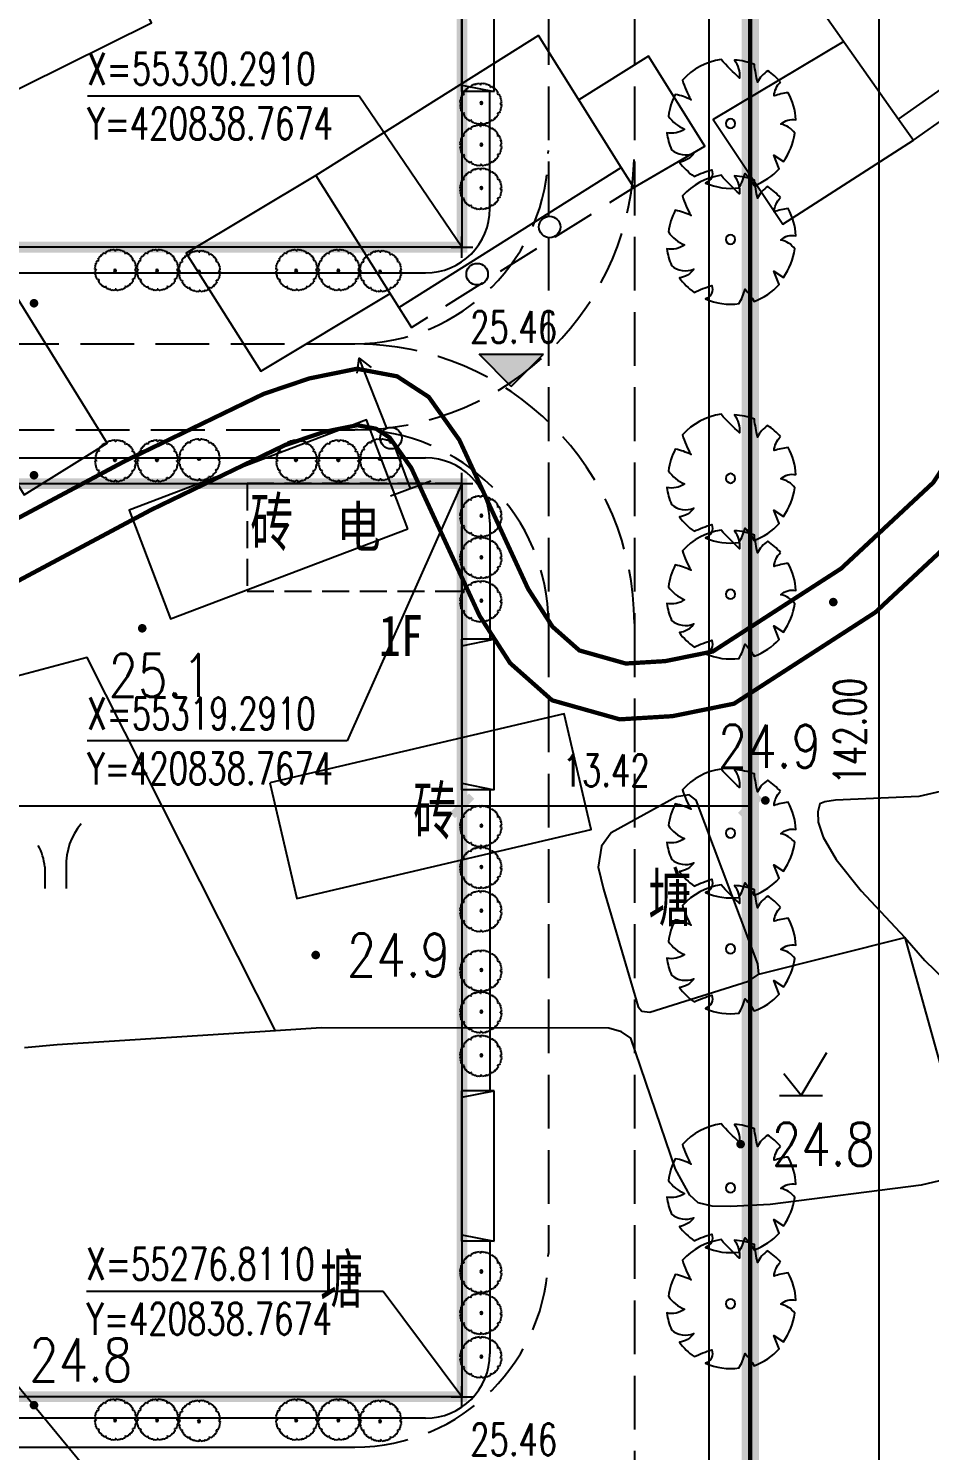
# Model space of a CAD drawing. Header units: millimetres. Extents: x 420716 to 421013, y 55190 to 55400.
# Drawn here: x 420818.6 to 420860.5, y 55274.3 to 55340.5 of the extents above; entities that cross this region are included whole.
import ezdxf
from ezdxf.enums import TextEntityAlignment as Align

# ---------------------------------------------------------------- set-up
doc = ezdxf.new("R2010")
doc.units = ezdxf.units.MM
for name, pattern in [('DASH', [0.35, 0.25, -0.1]), ('X2', [10, 8, -2]), ('X5', [3, 2, -1])]:
    doc.linetypes.add(name, pattern=pattern)
doc.layers.add('0 - 已设计道路边线', color=140, linetype='Continuous', lineweight=50)
for name, color, linetype in [('0 - 建筑控制线', 40, 'Continuous'), ('0 - 新建建筑', 7, 'Continuous'), ('0 - 消防车道', 40, 'Continuous'), ('0 - 绿化2', 74, 'Continuous'), ('0-建筑立面', 255, 'Continuous'), ('DIM_COOR', 171, 'Continuous'), ('DIM_ELEV', 171, 'Continuous'), ('LV', 3, 'Continuous'), ('PUB_DIM', 171, 'Continuous'), ('PUB_TEXT', 7, 'Continuous'), ('STAIR', 3, 'Continuous'), ('TREE', 74, 'Continuous'), ('地形图', 252, 'Continuous'), ('道路网', 7, 'Continuous')]:
    doc.layers.add(name, color=color, linetype=linetype)
doc.styles.add('_TCH_DIM', font='SIMPLEX', dxfattribs={"bigfont": 'GBCBIG'})
doc.styles.add('_TCH_DIM_T3', font='SIMPLEX', dxfattribs={"width": 0.705882, "bigfont": 'GBCBIG'})
doc.styles.add('HZ', font='rs.shx', dxfattribs={"width": 0.8, "bigfont": 'hztxt.shx'})
doc.styles.get("Standard").update_dxf_attribs({"font": 'txt', "bigfont": 'gbcbig.shx'})
doc.styles.add('宋体', font='', dxfattribs={"width": 0.8})
doc.styles.get('宋体').set_extended_font_data('SimSun')
doc.linetypes.add('1161', pattern='A,0,[149,AAA.SHX,S=0.15,R=0,X=0,Y=0],-1.6', length=1.6)
doc.linetypes.add('FENCELINE2', pattern='A,6.35,-2.54,[132,ltypeshp.shx,S=2.54,R=0,X=-2.54,Y=0],-2.54,25.4', length=36.83)
doc.dimstyles.new('_TCH_ARCH_M_M&&1', dxfattribs={"dimtxt": 1.4875, "dimasz": 0.9, "dimexe": 1.25, "dimexo": 1.5, "dimgap": 0.63125, "dimtad": 1, "dimzin": 0, "dimdsep": 46, "dimtxsty": '_TCH_DIM_T3', "dimblk": 'ARCHTICK', "dimcen": 0.09, "dimclrt": 7, "dimazin": 2, "dimtfac": 1, "dimtix": 1, "dimtmove": 2, "dimatfit": 3, "dimfxl": 0, "dimtolj": 1, "dimtzin": 0, "dimarcsym": 0})

# ---------------------------------------------------------------- blocks, each defined once
blk = doc.blocks.new('BRANCHD', base_point=(0.5, 0.5))
for p, q in [((0.951, 0.743), (0.931, 0.754)), ((0.962, 0.694), (0.951, 0.743)), ((0.974, 0.687), (0.962, 0.694)), ((0.97, 0.587), (0.994, 0.594)), ((0.97, 0.571), (0.97, 0.587)), ((1.008, 0.55), (0.97, 0.571)), ((0.987, 0.668), (0.974, 0.687)), ((0.982, 0.647), (0.987, 0.668)), ((0.997, 0.62), (0.982, 0.647)), ((0.994, 0.594), (0.997, 0.62)), ((0.998, 0.504), (1.008, 0.52)), ((1.008, 0.52), (1.008, 0.55))]:
    blk.add_line(p, q)
blk = doc.blocks.new('M_F16')
at = {"xscale": 1016, "yscale": 1016, "zscale": 1016}
for rotation in [120, 90, 59.99999999999999, 30, 150, 180, 330.0000000000001, 210, 300.0000000000001, 240, 270]:
    blk.add_blockref('BRANCHD', (3, 9), dxfattribs=dict(at, rotation=rotation))
blk.add_blockref('BRANCHD', (3, 9), dxfattribs=at)
at = {"width": 0.8, "flags": 9}
for tag in ['YSIZE', 'XSIZE']:
    blk.add_attdef(tag, (0, 0), '', height=0.2, dxfattribs=at)
blk = doc.blocks.new('SHU1')
at = {"layer": 'LV'}
for radius in [137, 92.1]:
    blk.add_circle((214, 644), radius, dxfattribs=at)
at = {"layer": 'LV', "xscale": 4.5, "yscale": 4.5, "zscale": 4.5}
blk.add_blockref('M_F16', (267, 678), dxfattribs=at)
blk = doc.blocks.new('$plan$00003853')
at = {"layer": '0 - 绿化2'}
blk.add_lwpolyline([(227, 1020, -0.064779), (482, 928, -0.140502), (396, 691, 0.022693), (675, 782, -0.079452), (887, 533, 0.167891), (592, 468, 0.027315), (999, 345, -0.172277), (998, -362, -0.066723), (654, -389, -0.062305), (849, -572, -0.091342), (592, -836, -0.143439), (285, -705, 0.213293), (366, -986, -0.068191), (89, -1047, -0.278754), (-132, -757, 0.22121), (-146, -1029, -0.081068), (-464, -929, 0.034822), (-501, -626, 0.431768), (-644, -818, -0.134445), (-967, -375, -0.054829), (-808, -178, 0.035323), (-1051, -141, -0.115847), (-1001, 342), (-767, 368), (-931, 457, -0.12079), (-611, 836, -0.192954), (-378, 705, 0.24867), (-432, 953, -0.109754), (15, 1047, -0.045563), (77, 823, 0.166126)], format="xyb", close=True, dxfattribs=at)
blk.add_circle((13, -7), 75.6, dxfattribs=at)
blk = doc.blocks.new('gc170')
at = {"linetype": 'Continuous'}
blk.add_circle((0, 0), 0.5, dxfattribs=at)
blk = doc.blocks.new('GC200')
at = {"linetype": 'Continuous', "const_width": 0.2, "flags": 128}
blk.add_lwpolyline([(-0.1, 0, 1), (0.1, 0, 1)], format="xyb", close=True, dxfattribs=at)
blk = doc.blocks.new('gc111')
for p, q in [((0, 0), (0, 2)), ((-1, 0), (1, 0))]:
    blk.add_line(p, q)
blk = doc.blocks.new('gc013b')
at = {"linetype": 'Continuous'}
blk.add_line((0.5, 0), (4, 0), dxfattribs=at)
at = {"linetype": 'Continuous', "flags": 128}
blk.add_lwpolyline([(3.388, 0.354), (4, 0), (3.388, -0.354)], dxfattribs=at)
blk = doc.blocks.new('gc123')
for p, q in [((0, 0), (1.2, 2)), ((0, 0), (-0.8, 1)), ((-1, 0), (1, 0))]:
    blk.add_line(p, q)
blk = doc.blocks.new('gc246')
for p, q in [((-0.5, 1), (-0.5, 0)), ((0.5, 1), (0.5, 0))]:
    blk.add_line(p, q)
for centre, radius, start, end in [((3.404, 1.106), 2.906, 139.33124, 182.08867), ((-2.938, 0.813), 2.446, 4.37429, 29.0242)]:
    blk.add_arc(centre, radius, start, end)
blk = doc.blocks.new('DX')
at = {"layer": '地形图', "color": 250, "linetype": 'Continuous', "flags": 128}
for points in [[(420864.6, 55349.383), (420854.728, 55342.423), (420859.08, 55336.251), (420868.952, 55343.212), (420864.6, 55349.383)], [(420812.523, 55334.881), (420824.315, 55340.721), (420820.917, 55347.582), (420809.125, 55341.742), (420812.523, 55334.881)], [(420842.322, 55340.134), (420831.97, 55333.621), (420835.83, 55327.488), (420846.181, 55334), (420842.322, 55340.134)], [(420856.535, 55339.861), (420850.455, 55336.226), (420853.69, 55331.359), (420859.771, 55335.27)], [(420846.766, 55333.069), (420850.074, 55334.985), (420847.453, 55339.181), (420844.206, 55337.139)], [(420859.08, 55336.251), (420859.771, 55335.27)], [(420846.766, 55333.069), (420846.181, 55334)], [(420831.97, 55333.621), (420825.937, 55330.008), (420829.404, 55324.527), (420835.422, 55328.134)], [(420813.165, 55327.201), (420818.397, 55318.769), (420822.261, 55321.166), (420817.028, 55329.598), (420813.165, 55327.201)]]:
    blk.add_lwpolyline(points, dxfattribs=at)
at = {"layer": '地形图', "color": 250, "linetype": 'X2', "const_width": 0.2, "elevation": 24.92, "flags": 128}
blk.add_lwpolyline([(420891.748, 55346.011), (420874.26, 55334.843), (420868.916, 55331.163), (420866.708, 55329.483), (420865.364, 55327.946), (420862.069, 55321.434), (420860.693, 55319.338), (420856.405, 55315.338), (420850.437, 55311.482), (420848.229, 55311.034), (420846.389, 55310.922), (420844.229, 55311.53), (420842.981, 55312.634), (420841.845, 55314.394), (420838.645, 55321.322), (420837.221, 55323.322), (420835.749, 55324.282), (420833.877, 55324.633), (420831.669, 55324.185), (420829.541, 55323.465), (420823.125, 55320.361), (420812.517, 55314.697), (420802.517, 55309.336), (420796.787, 55306.844)], dxfattribs=at)
at = {"layer": '地形图', "color": 250, "linetype": 'Continuous', "const_width": 0.2, "elevation": 25.973, "flags": 128}
blk.add_lwpolyline([(420802.427, 55306.489), (420803.641, 55307.017), (420813.732, 55312.426), (420824.293, 55318.065), (420830.518, 55321.076), (420832.34, 55321.693), (420833.895, 55322.009), (420834.77, 55321.844), (420835.405, 55321.431), (420836.407, 55320.024), (420839.582, 55313.149), (420841.008, 55310.94), (420842.963, 55309.21), (420846.11, 55308.325), (420848.564, 55308.474), (420851.426, 55309.054), (420857.994, 55313.299), (420862.676, 55317.666), (420864.301, 55320.142), (420867.517, 55326.495), (420868.475, 55327.591), (420870.427, 55329.076), (420875.684, 55332.696), (420893.134, 55343.84)], dxfattribs=at)
at = {"layer": '地形图', "color": 250, "linetype": 'X5', "flags": 128}
for points in [[(420859.771, 55335.27), (420869.643, 55342.231), (420868.952, 55343.212)], [(420835.83, 55327.488), (420836.415, 55326.557), (420846.766, 55333.069)]]:
    blk.add_lwpolyline(points, dxfattribs=at)
at = {"layer": '地形图', "color": 250, "linetype": 'Continuous', "elevation": 24.785, "flags": 128}
for points in [[(420862.237, 55305.25), (420860.029, 55304.743), (420856.149, 55304.572), (420855.657, 55304.49), (420855.422, 55304.392), (420855.32, 55304.023), (420855.345, 55303.539), (420855.571, 55302.844), (420856.171, 55301.808), (420857.338, 55300.348), (420859.376, 55298.172), (420860.304, 55297.108), (420861.244, 55296.198)], [(420862.43, 55287.197), (420860.137, 55286.65), (420853.109, 55285.749), (420851.26, 55285.662), (420850.411, 55285.683), (420849.759, 55285.833), (420849.367, 55286.184), (420848.703, 55287.407), (420846.619, 55293.488), (420846.19, 55293.79), (420845.598, 55293.956), (420832.219, 55293.967), (420830.097, 55293.834), (420819.931, 55293.177), (420818.406, 55293.05)], [(420815.904, 55279.975), (420825.599, 55268.238)]]:
    blk.add_lwpolyline(points, dxfattribs=at)
at = {"layer": '地形图', "color": 250, "linetype": 'Continuous', "flags": 128}
for points in [[(420836.254, 55317.194), (420834.331, 55322.259), (420823.282, 55318.063), (420825.206, 55312.998)], [(420829.826, 55305.373), (420831.084, 55299.994), (420844.785, 55303.199), (420843.527, 55308.578)]]:
    blk.add_lwpolyline(points, close=True, dxfattribs=at)
at = {"layer": '地形图', "color": 250, "linetype": '1161', "flags": 128}
for points in [[(420830.097, 55293.834), (420821.331, 55311.209), (420810.383, 55308.286)], [(420852.574, 55296.466), (420859.376, 55298.172)], [(420859.376, 55298.172), (420862.43, 55287.197)]]:
    blk.add_lwpolyline(points, dxfattribs=at)
at = {"layer": '地形图', "color": 250, "linetype": 'Continuous', "elevation": 24.679, "flags": 128}
blk.add_lwpolyline([(420852.574, 55296.466), (420852.534, 55296.957), (420849.661, 55304.563), (420849.336, 55304.821), (420848.755, 55304.718), (420845.715, 55303.038), (420845.253, 55302.422), (420845.099, 55301.449), (420845.356, 55300.424), (420846.97, 55294.958), (420847.143, 55294.745), (420847.514, 55294.7), (420852.094, 55296.148)], close=True, dxfattribs=at)
at = {"layer": '地形图', "color": 250}
for p in [(420842.846, 55331.231), (420839.475, 55329.034)]:
    blk.add_blockref('gc170', p, dxfattribs=at)
at = {"layer": '地形图', "color": 250, "linetype": 'Continuous'}
for name, p in [('GC200', (420818.855, 55327.681, 24.919)), ('gc170', (420835.463, 55321.406, 25.153)), ('GC200', (420818.855, 55319.681, 24.919)), ('GC200', (420856.043, 55313.779, 24.832)), ('GC200', (420823.892, 55312.561, 25.093)), ('GC200', (420852.883, 55304.552, 24.921)), ('gc246', (420819.853, 55300.461)), ('GC200', (420831.962, 55297.361, 24.934)), ('gc123', (420854.544, 55290.833)), ('GC200', (420851.731, 55288.562, 24.778))]:
    blk.add_blockref(name, p, dxfattribs=at)
for name, p, rotation in [('gc013b', (420835.463, 55321.406), 111.6307394811717), ('gc111', (420836.377, 55319.069), 20.62520399372691)]:
    blk.add_blockref(name, p, dxfattribs=dict(at, rotation=rotation))
at = {"layer": '地形图', "color": 250, "linetype": 'Continuous', "xscale": -1, "rotation": 180}
blk.add_blockref('GC200', (420818.855, 55276.421, 24.919), dxfattribs=at)
at = {"layer": '地形图', "color": 250, "linetype": 'Continuous', "style": 'HZ', "width": 0.8}
for s, height, p in [('砖', 2.5, (420829.916, 55317.541)), ('25.1', 2, (420824.72, 55310.37)), ('24.9', 2, (420853.07, 55307.076)), ('砖', 2.5, (420837.499, 55304.117)), ('塘', 2.5, (420848.441, 55300.093)), ('24.9', 2, (420835.812, 55297.361)), ('24.8', 2, (420855.581, 55288.562)), ('塘', 2.5, (420833.165, 55282.341)), ('24.8', 2, (420821.03, 55278.527))]:
    blk.add_text(s, height=height, dxfattribs=at).set_placement(p, align=Align.MIDDLE)
blk = doc.blocks.new('A$C18C27DA3')
at = {"layer": '0-建筑立面', "color": 6}
blk.add_lwpolyline([(73980, 1500), (1500, 1500), (1500, 43980), (73980, 43980)], close=True, dxfattribs=at)
at = {"layer": 'STAIR', "lineweight": -2}
for p, q in [((0, 36740), (0, 34640)), ((0, 36740), (1500, 36740)), ((1500, 36440), (0, 36740)), ((1500, 36740), (1500, 34640)), ((75480, 36740), (73980, 36740)), ((73980, 29740), (73980, 36740)), ((73980, 36440), (75480, 36740)), ((75480, 29740), (75480, 36740)), ((1500, 34940), (0, 34640)), ((0, 34640), (1500, 34640)), ((73980, 30040), (75480, 29740)), ((75480, 29740), (73980, 29740)), ((75480, 15740), (73980, 15740)), ((73980, 8740), (73980, 15740)), ((73980, 15440), (75480, 15740)), ((75480, 8740), (75480, 15740)), ((73980, 9040), (75480, 8740)), ((75480, 8740), (73980, 8740)), ((33740, 0), (33740, 1500)), ((33740, 1500), (41740, 1500)), ((34040, 1500), (33740, 0)), ((41440, 1500), (41740, 0)), ((41740, 0), (41740, 1500)), ((33740, 0), (41740, 0))]:
    blk.add_line(p, q, dxfattribs=at)
blk = doc.blocks.new('A$C3CD84E03')
at = {"layer": '0-建筑立面', "color": 6}
blk.add_lwpolyline([(1500, 42480), (73980, 42480), (73980, 0), (1500, 0)], close=True, dxfattribs=at)
at = {"layer": 'STAIR', "lineweight": -2}
for p, q in [((41740, 43980), (33740, 43980)), ((33740, 43980), (33740, 42480)), ((34040, 42480), (33740, 43980)), ((41440, 42480), (41740, 43980)), ((41740, 43980), (41740, 42480)), ((41740, 42480), (33740, 42480)), ((0, 35240), (0, 33140)), ((0, 35240), (1500, 35240)), ((1500, 34940), (0, 35240)), ((1500, 35240), (1500, 33140)), ((75480, 35240), (73980, 35240)), ((73980, 28240), (73980, 35240)), ((73980, 34940), (75480, 35240)), ((75480, 28240), (75480, 35240)), ((1500, 33440), (0, 33140)), ((0, 33140), (1500, 33140)), ((73980, 28540), (75480, 28240)), ((75480, 28240), (73980, 28240)), ((75480, 14240), (73980, 14240)), ((73980, 7240), (73980, 14240)), ((73980, 13940), (75480, 14240)), ((75480, 7240), (75480, 14240)), ((73980, 7540), (75480, 7240)), ((75480, 7240), (73980, 7240))]:
    blk.add_line(p, q, dxfattribs=at)
blk = doc.blocks.new('rqwr')
at = {"layer": '0 - 消防车道', "linetype": 'DASH', "ltscale": 10}
for p, q in [((420842.787, 55365.771), (420842.787, 55312.791)), ((420846.787, 55365.771), (420846.787, 55312.791)), ((420779.012, 55325.791), (420833.787, 55325.791)), ((420778.796, 55321.791), (420833.787, 55321.791)), ((420842.787, 55312.791), (420842.787, 55283.473)), ((420846.787, 55312.791), (420846.787, 55223.771)), ((420771.767, 55274.473), (420833.787, 55274.473)), ((420783.544, 55274.473), (420833.787, 55274.473))]:
    blk.add_line(p, q, dxfattribs=at)
for centre, radius, start, end in [((420833.787, 55334.791), 9, 270, 0), ((420833.787, 55334.791), 13, 270, 0), ((420833.787, 55312.791), 13, 0, 90), ((420833.787, 55312.791), 9, 0, 90), ((420833.787, 55283.473), 9, 270, 0)]:
    blk.add_arc(centre, radius, start, end, dxfattribs=at)
blk = doc.blocks.new('_ArchTick')
at = {"color": 0, "linetype": 'ByBlock', "const_width": 0.4}
blk.add_lwpolyline([(-0.5, -0.5), (0.5, 0.5)], dxfattribs=at)
blk = doc.blocks.new('*D57')
at = {"layer": 'Defpoints', "color": 0, "lineweight": -2}
for p in [(420852.183, 55378.771), (420858.183, 55378.771), (420852.181, 55236.771)]:
    blk.add_point(p, dxfattribs=at)
at = {"layer": 'PUB_DIM', "color": 0, "lineweight": -2}
for p, q in [((420853.683, 55378.771), (420859.433, 55378.771)), ((420858.181, 55236.771), (420858.183, 55378.771)), ((420853.681, 55236.771), (420859.431, 55236.771))]:
    blk.add_line(p, q, dxfattribs=at)
at = {"layer": 'PUB_DIM', "color": 0, "lineweight": -2, "xscale": 0.9, "yscale": 0.9, "zscale": 0.9}
for p, rotation in [((420858.183, 55378.771), 89.99896035443862), ((420858.181, 55236.771), 269.9989603544386)]:
    blk.add_blockref('_ArchTick', p, dxfattribs=dict(at, rotation=rotation))
at = {"layer": 'PUB_DIM', "color": 7, "insert": (420856.807, 55307.771), "char_height": 1.4875, "attachment_point": 5, "rotation": 89.99896, "style": '_TCH_DIM_T3'}
blk.add_mtext('\\A1;142.00', dxfattribs=at)
blk = doc.blocks.new('*D63')
at = {"layer": 'Defpoints', "color": 0, "lineweight": -2}
for p in [(420766.287, 55307.75), (420838.767, 55307.75), (420838.767, 55304.301)]:
    blk.add_point(p, dxfattribs=at)
at = {"layer": 'PUB_DIM', "color": 0, "lineweight": -2}
for p, q in [((420766.287, 55306.25), (420766.287, 55303.051)), ((420838.767, 55306.25), (420838.767, 55303.051)), ((420766.287, 55304.301), (420838.767, 55304.301))]:
    blk.add_line(p, q, dxfattribs=at)
at = {"layer": 'PUB_DIM', "color": 0, "lineweight": -2, "xscale": 0.9, "yscale": 0.9, "zscale": 0.9, "rotation": 180}
blk.add_blockref('_ArchTick', (420766.287, 55304.301), dxfattribs=at)
at = {"layer": 'PUB_DIM', "color": 0, "lineweight": -2, "xscale": 0.9, "yscale": 0.9, "zscale": 0.9}
blk.add_blockref('_ArchTick', (420838.767, 55304.301), dxfattribs=at)
at = {"layer": 'PUB_DIM', "color": 7, "insert": (420802.527, 55305.951), "char_height": 1.4875, "attachment_point": 5, "style": '_TCH_DIM_T3'}
blk.add_mtext('\\A1;72.48', dxfattribs=at)
blk = doc.blocks.new('*D64')
at = {"layer": 'Defpoints', "color": 0, "lineweight": -2}
for p in [(420838.767, 55307.75), (420852.183, 55307.75), (420852.183, 55304.301)]:
    blk.add_point(p, dxfattribs=at)
at = {"layer": 'PUB_DIM', "color": 0, "lineweight": -2}
for p, q in [((420838.767, 55306.25), (420838.767, 55303.051)), ((420852.183, 55306.25), (420852.183, 55303.051)), ((420838.767, 55304.301), (420852.183, 55304.301))]:
    blk.add_line(p, q, dxfattribs=at)
at = {"layer": 'PUB_DIM', "color": 0, "lineweight": -2, "xscale": 0.9, "yscale": 0.9, "zscale": 0.9, "rotation": 180}
blk.add_blockref('_ArchTick', (420838.767, 55304.301), dxfattribs=at)
at = {"layer": 'PUB_DIM', "color": 0, "lineweight": -2, "xscale": 0.9, "yscale": 0.9, "zscale": 0.9}
blk.add_blockref('_ArchTick', (420852.183, 55304.301), dxfattribs=at)
at = {"layer": 'PUB_DIM', "color": 7, "insert": (420845.475, 55305.951), "char_height": 1.4875, "attachment_point": 5, "style": '_TCH_DIM_T3'}
blk.add_mtext('\\A1;13.42', dxfattribs=at)

msp = doc.modelspace()

# ---------------------------------------------------------------- hatches: boundary and pattern name
at = {"layer": 'DIM_ELEV', "lineweight": -2}
msp.add_hatch(color=256, dxfattribs=at).paths.add_polyline_path([(420841.062, 55323.808), (420839.562, 55325.308), (420842.562, 55325.308)])

# ---------------------------------------------------------------- linework, layer by layer
at = {"color": 1, "linetype": 'X5', "const_width": 0.8, "flags": 128}
msp.add_lwpolyline([(420758.287, 55378.771), (420852.183, 55378.771), (420852.183, 55236.771), (420758.287, 55236.771), (420758.287, 55378.771)], dxfattribs=at)
at = {"layer": '0 - 已设计道路边线', "color": 3, "lineweight": -2}
for p, q in [((420840.067, 55332.091), (420840.067, 55337.531)), ((420806.527, 55329.091), (420837.067, 55329.091)), ((420806.527, 55320.491), (420837.067, 55320.491)), ((420840.067, 55317.491), (420840.067, 55312.051)), ((420840.067, 55305.051), (420840.067, 55291.051)), ((420840.067, 55284.051), (420840.067, 55278.811)), ((420837.067, 55275.811), (420768.087, 55275.811))]:
    msp.add_line(p, q, dxfattribs=at)
for centre, start, end in [((420837.067, 55332.091), 270, 0), ((420837.067, 55317.491), 0, 90), ((420837.067, 55278.811), 270, 360)]:
    msp.add_arc(centre, 3, start, end, dxfattribs=at)
at = {"layer": '0 - 建筑控制线', "color": 0, "linetype": 'FENCELINE2', "ltscale": 0.2, "const_width": 0.2}
msp.add_lwpolyline([(420852.183, 55244.771), (420852.183, 55378.771), (420758.287, 55378.771), (420758.287, 55236.771), (420825.381, 55236.771)], dxfattribs=at)
at = {"layer": '0 - 新建建筑', "const_width": 0.5}
for points in [[(420766.287, 55330.291), (420766.287, 55372.771), (420838.767, 55372.771), (420838.767, 55330.291)], [(420766.287, 55276.811), (420766.287, 55319.291), (420838.767, 55319.291), (420838.767, 55276.811)]]:
    msp.add_lwpolyline(points, close=True, dxfattribs=at)
at = {"layer": 'Defpoints', "linetype": 'DASH', "lineweight": -2, "ltscale": 5}
msp.add_lwpolyline([(420838.767, 55314.291), (420838.767, 55319.291), (420828.767, 55319.291), (420828.767, 55314.291)], close=True, dxfattribs=at)
at = {"layer": 'DIM_COOR', "color": 3, "lineweight": -2}
for p, q in [((420833.988, 55337.315), (420821.337, 55337.315)), ((420838.767, 55330.291), (420833.988, 55337.315)), ((420838.767, 55329.791), (420838.767, 55330.791)), ((420838.267, 55330.291), (420839.267, 55330.291)), ((420838.767, 55319.291), (420833.426, 55307.318)), ((420838.267, 55319.291), (420839.267, 55319.291)), ((420838.767, 55318.791), (420838.767, 55319.791)), ((420833.426, 55307.318), (420821.336, 55307.318)), ((420835.099, 55281.715), (420821.294, 55281.715)), ((420838.767, 55276.811), (420835.099, 55281.715)), ((420838.767, 55276.311), (420838.767, 55277.311)), ((420838.267, 55276.811), (420839.267, 55276.811))]:
    msp.add_line(p, q, dxfattribs=at)
at = {"layer": 'DIM_ELEV', "lineweight": -2}
for p, q in [((420841.062, 55323.808), (420839.562, 55325.308)), ((420839.562, 55325.308), (420842.562, 55325.308)), ((420841.062, 55323.808), (420842.562, 55325.308))]:
    msp.add_line(p, q, dxfattribs=at)
at = {"layer": '道路网', "color": 4, "linetype": 'Continuous'}
msp.add_line((420850.267, 55244.771), (420850.267, 55366.77), dxfattribs=at)

# ---------------------------------------------------------------- block references
at = {"layer": '0 - 绿化2', "xscale": 0.002879999999999999, "yscale": -0.00288, "zscale": 0.002879999999999999, "rotation": 118.0922593969319}
for p in [(420851.299, 55336.017), (420851.299, 55330.628), (420851.299, 55319.513), (420851.299, 55314.124), (420851.299, 55303.009), (420851.299, 55297.62), (420851.299, 55286.505), (420851.299, 55281.116)]:
    msp.add_blockref('$plan$00003853', p, dxfattribs=at)
at = {"layer": '0-建筑立面', "xscale": 0.001, "yscale": 0.001, "zscale": 0.001}
for name, p in [('A$C18C27DA3', (420764.787, 55328.791)), ('A$C3CD84E03', (420764.787, 55276.811))]:
    msp.add_blockref(name, p, dxfattribs=at)
at = {"layer": 'Defpoints', "lineweight": -2}
msp.add_blockref('rqwr', (0, 0), dxfattribs=at)
at = {"layer": 'TREE', "extrusion": (0, 0, -1)}
for p, xscale, yscale, zscale, rotation in [((-420839.917, 55337.126), 0.0004110838609215419, 0.0004110838609215419, -0.0004110837350400002, 260.5110632624709), ((-420839.917, 55335.191), 0.0004110838609215419, 0.0004110838609215419, -0.0004110837350400002, 260.5110632624709), ((-420839.917, 55333.167), 0.0004110838609215419, 0.0004110838609215419, -0.0004110837350400002, 260.5110632624709), ((-420822.378, 55329.068), 0.0004110838609215419, 0.0004110838609215419, -0.0004110837350400002, 80.51106326247098), ((-420824.335, 55329.068), 0.0004110838609215419, 0.0004110838609215419, -0.0004110837350400002, 80.51106326247098), ((-420826.279, 55329.013), 0.0004110838609215419, 0.0004110838609215419, -0.0004110837350400002, 80.51106326247098), ((-420830.805, 55329.068), 0.0004110838609215419, 0.0004110838609215419, -0.0004110837350400002, 80.51106326247098), ((-420832.763, 55329.068), 0.0004110838609215419, 0.0004110838609215419, -0.0004110837350400002, 80.51106326247098), ((-420834.707, 55329.013), 0.0004110838609215419, 0.0004110838609215419, -0.0004110837350400002, 80.51106326247098), ((-420822.378, 55320.514), -0.0004110838609215419, 0.0004110836464220474, -0.0004110838609215419, 99.48893673752902), ((-420824.335, 55320.514), -0.0004110838609215419, 0.0004110836464220474, -0.0004110838609215419, 99.48893673752902), ((-420826.279, 55320.569), -0.0004110838609215419, 0.0004110836464220474, -0.0004110838609215419, 99.48893673752902), ((-420830.805, 55320.514), -0.0004110838609215419, 0.0004110836464220474, -0.0004110838609215419, 99.48893673752902), ((-420832.763, 55320.514), -0.0004110838609215419, 0.0004110836464220474, -0.0004110838609215419, 99.48893673752902), ((-420834.707, 55320.569), -0.0004110838609215419, 0.0004110836464220474, -0.0004110838609215419, 99.48893673752902), ((-420839.917, 55317.933), 0.0004110838609215419, 0.0004110838609215419, -0.0004110837350400002, 260.5110632624709), ((-420839.917, 55315.998), 0.0004110838609215419, 0.0004110838609215419, -0.0004110837350400002, 260.5110632624709), ((-420839.917, 55313.974), 0.0004110838609215419, 0.0004110838609215419, -0.0004110837350400002, 260.5110632624709), ((-420839.917, 55303.516), 0.0004110838609215419, 0.0004110838609215419, -0.0004110837350400002, 260.5110632624709), ((-420839.917, 55301.581), 0.0004110838609215419, 0.0004110838609215419, -0.0004110837350400002, 260.5110632624709), ((-420839.917, 55299.556), 0.0004110838609215419, 0.0004110838609215419, -0.0004110837350400002, 260.5110632624709), ((-420839.917, 55296.79), 0.0004110838609215419, 0.0004110838609215419, -0.0004110837350400002, 260.5110632624709), ((-420839.917, 55294.855), 0.0004110838609215419, 0.0004110838609215419, -0.0004110837350400002, 260.5110632624709), ((-420839.917, 55292.831), 0.0004110838609215419, 0.0004110838609215419, -0.0004110837350400002, 260.5110632624709), ((-420839.917, 55282.769), 0.0004110838609215419, 0.0004110838609215419, -0.0004110837350400002, 260.5110632624709), ((-420839.917, 55280.834), 0.0004110838609215419, 0.0004110838609215419, -0.0004110837350400002, 260.5110632624709), ((-420839.917, 55278.81), 0.0004110838609215419, 0.0004110838609215419, -0.0004110837350400002, 260.5110632624709), ((-420822.378, 55275.588), 0.0004110838609215419, 0.0004110838609215419, -0.0004110837350400002, 80.51106326247098), ((-420824.335, 55275.588), 0.0004110838609215419, 0.0004110838609215419, -0.0004110837350400002, 80.51106326247098), ((-420826.279, 55275.533), 0.0004110838609215419, 0.0004110838609215419, -0.0004110837350400002, 80.51106326247098), ((-420830.805, 55275.588), 0.0004110838609215419, 0.0004110838609215419, -0.0004110837350400002, 80.51106326247098), ((-420832.763, 55275.588), 0.0004110838609215419, 0.0004110838609215419, -0.0004110837350400002, 80.51106326247098), ((-420834.707, 55275.533), 0.0004110838609215419, 0.0004110838609215419, -0.0004110837350400002, 80.51106326247098)]:
    msp.add_blockref('SHU1', p, dxfattribs=dict(at, xscale=xscale, yscale=yscale, zscale=zscale, rotation=rotation))
at = {"layer": '地形图', "lineweight": -2}
msp.add_blockref('DX', (0, 0), dxfattribs=at)

# ---------------------------------------------------------------- texts
at = {"layer": 'PUB_TEXT', "lineweight": -2}
for s, height, style, width, p in [('X=55330.2910', 1.4875, '_TCH_DIM', 0.705882, (420821.337, 55337.849)), ('Y=420838.7674', 1.4875, '_TCH_DIM', 0.705882, (420821.337, 55335.295)), ('25.46', 1.4875, '_TCH_DIM', 0.705882, (420839.148, 55325.833)), ('电', 1.899, '宋体', 0.8, (420832.917, 55316.332)), ('1F', 1.8987, '宋体', 0.8, (420834.893, 55311.274)), ('X=55319.2910', 1.4875, '_TCH_DIM', 0.705882, (420821.336, 55307.851)), ('Y=420838.7674', 1.4875, '_TCH_DIM', 0.705882, (420821.336, 55305.297)), ('X=55276.8110', 1.4875, '_TCH_DIM', 0.705882, (420821.294, 55282.248)), ('Y=420838.7674', 1.4875, '_TCH_DIM', 0.705882, (420821.294, 55279.694)), ('25.46', 1.4875, '_TCH_DIM', 0.705882, (420839.148, 55274.081))]:
    msp.add_text(s, height=height, dxfattribs=dict(at, style=style, width=width)).set_placement(p)

# ---------------------------------------------------------------- dimensions: what is measured, and where the dimension line sits
at = {"layer": 'PUB_DIM'}
dim = msp.add_aligned_dim(p1=(420852.181, 55236.771), p2=(420852.183, 55378.771), distance=-6, dimstyle='_TCH_ARCH_M_M&&1', dxfattribs=at)
dim.commit()
dim.dimension.update_dxf_attribs({"geometry": '*D57', "text_midpoint": (420856.807, 55307.771)})
for base, p1, p2, picture, middle in [((420838.767, 55304.301), (420766.287, 55307.75), (420838.767, 55307.75), '*D63', (420802.527, 55305.951)), ((420852.183, 55304.301), (420838.767, 55307.75), (420852.183, 55307.75), '*D64', (420845.475, 55305.951))]:
    dim = msp.add_linear_dim(base=base, p1=p1, p2=p2, angle=0, dimstyle='_TCH_ARCH_M_M&&1', override={"dimgap": 0}, dxfattribs=at)
    dim.commit()
    dim.dimension.update_dxf_attribs({"geometry": picture, "text_midpoint": middle, "dimtype": 161})

doc.saveas('drawing.dxf')
